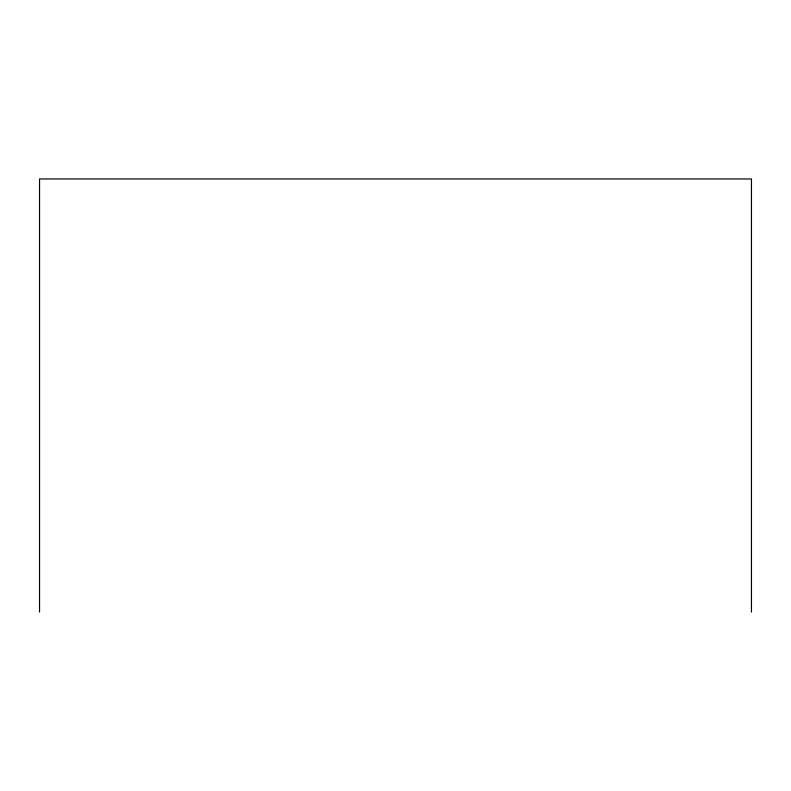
<?xml version="1.0" encoding="UTF-8"?>
<svg xmlns="http://www.w3.org/2000/svg" width="791" height="791" viewBox="0 0 791 791"><rect width="100%" height="100%" fill="white"/><g stroke="black" fill="none" stroke-linecap="round" stroke-linejoin="round"><path stroke-width="1.19" d="M751.45 612.046L751.45 178.954L39.55 178.954L39.55 612.046"/></g></svg>
